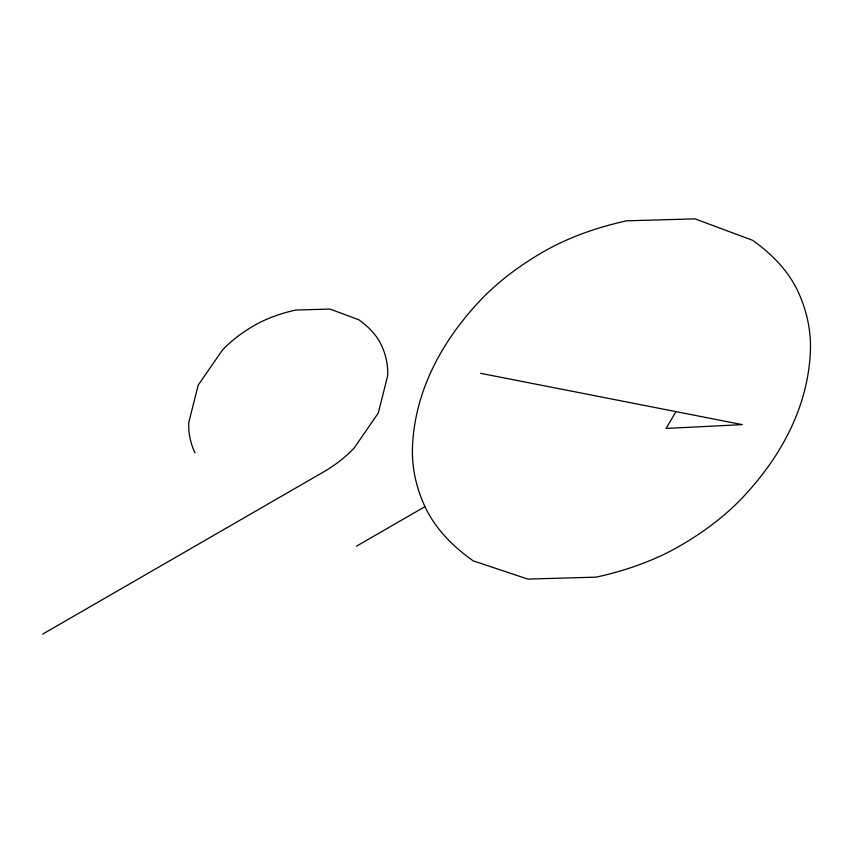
<?xml version="1.0" encoding="UTF-8"?>
<svg xmlns="http://www.w3.org/2000/svg" width="853" height="853" viewBox="0 0 853 853"><rect width="100%" height="100%" fill="white"/><g stroke="black" fill="none" stroke-linecap="round" stroke-linejoin="round"><path stroke-width="1.28" d="M675.981 411.636L666.086 428.451L742.281 424.623L480.602 373.326M42.65 634.131L322.349 472.647A184.536 106.54 0 0 0 354.112 448.07L378.284 413.055L387.678 375.746A184.536 106.54 0 0 0 381.462 345.294A117.821 68.027 0 0 0 358.772 319.768L330.026 309.063L295.852 310.034A117.821 68.027 0 0 0 254.098 325.59A184.536 106.54 0 0 0 222.334 350.167L198.173 385.183L188.769 422.491A184.536 106.54 0 0 0 194.996 452.943M356.479 546.176L424.975 506.639A369.072 213.079 0 0 1 412.532 445.724A557.563 321.901 0 0 1 479.663 301.077A369.072 213.079 0 0 1 543.19 251.912A235.652 136.053 0 0 1 626.688 220.82L695.035 218.869L752.527 240.279A235.652 136.053 0 0 1 797.907 291.321A369.072 213.079 0 0 1 810.35 352.236A557.563 321.901 0 0 1 743.219 496.872A369.072 213.079 0 0 1 679.692 546.037A235.652 136.053 0 0 1 596.194 577.14L527.847 579.091L473.159 560.826A250.217 144.466 0 0 1 424.975 506.639"/></g></svg>
